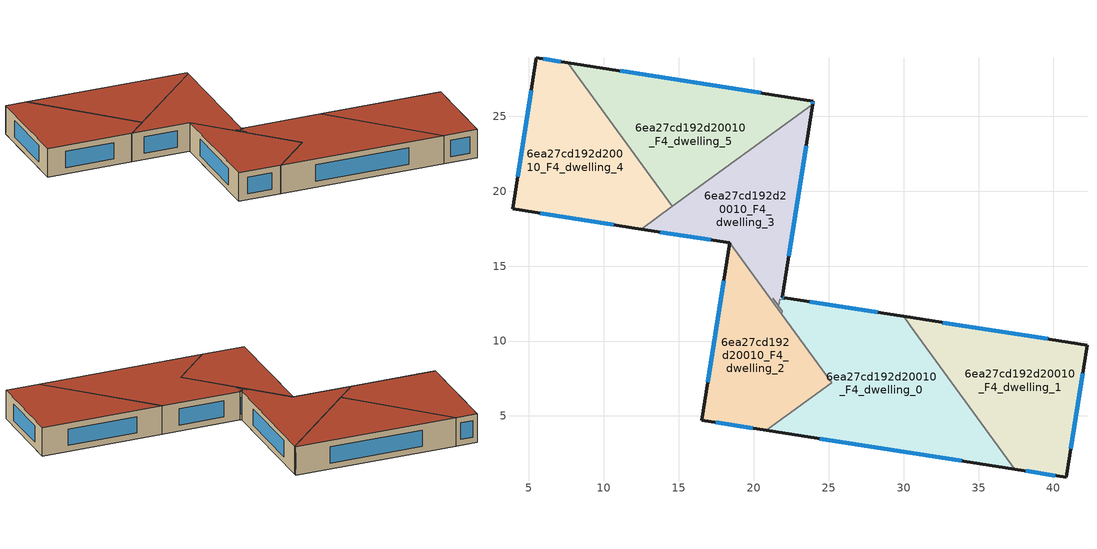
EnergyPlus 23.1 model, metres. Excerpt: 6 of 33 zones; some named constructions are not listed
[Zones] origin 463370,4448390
6ea27cd192d20010_F4_dwelling_0
 floor to 6ea27cd192d20010_F3_dwelling_0 (EU_floor_Construction): 29.99,11.65 37.43,1.45 20.85,4.04 25.21,7.22 21.87,11.8 21.91,12 21.28,12.86 21.66,12.35 21.72,12.79 22.02,12.74 22.05,12.89 z12
 wall outside (EU_wall_Construction): 29.99,11.65 22.05,12.89 / 20.85,4.04 37.43,1.45 z12:15
 wall to 6ea27cd192d20010_F4_dwelling_3 (EU_wall_Construction): 22.05,12.89 22.02,12.74 21.72,12.79 21.66,12.35 21.28,12.86 21.91,12 21.87,11.8 z12:15
 wall to 6ea27cd192d20010_F4_dwelling_2 (EU_wall_Construction): 21.87,11.8 25.21,7.22 20.85,4.04 z12:15
 wall to 6ea27cd192d20010_F4_dwelling_1 (EU_wall_Construction): 30.44,11.04 30,11.65 / 37.43,1.45 30.45,11.03 z12:15
 window (EU_Window_Construction): 28.29,11.92 23.75,12.63 / 24.4,3.49 33.88,2 z12.64:14.36
 roof outside (EU_roof_Construction): 37.43,1.45 30,11.65 22.05,12.89 22.02,12.74 21.72,12.79 21.66,12.35 21.28,12.86 21.91,12 21.87,11.8 25.21,7.22 20.85,4.04 z15
6ea27cd192d20010_F4_dwelling_1
 floor to 6ea27cd192d20010_F3_dwelling_1 (EU_floor_Construction): 42.24,9.73 40.84,0.91 37.43,1.45 30,11.65 z12
 wall outside (EU_wall_Construction): 37.43,1.45 40.84,0.91 42.24,9.73 30,11.65 z12:15
 window (EU_Window_Construction): 39.62,10.14 32.62,11.24 / 41.14,2.8 41.94,7.84 / 38.16,1.33 40.11,1.03 z12.64:14.36
 roof outside (EU_roof_Construction): 40.84,0.91 42.24,9.73 30,11.65 37.43,1.45 z15
6ea27cd192d20010_F4_dwelling_2
 floor to 6ea27cd192d20010_F3_dwelling_2 (EU_floor_Construction): 18.41,16.55 25.21,7.22 20.85,4.04 16.54,4.72 z12
 wall outside (EU_wall_Construction): 18.41,16.55 16.54,4.72 20.85,4.04 z12:15
 wall to 6ea27cd192d20010_F4_dwelling_3 (EU_wall_Construction): 21.87,11.8 18.41,16.55 z12:15
 window (EU_Window_Construction): 17.46,4.57 19.92,4.19 / 18.01,14.02 16.94,7.25 z12.64:14.36
 roof outside (EU_roof_Construction): 25.21,7.22 18.41,16.55 16.54,4.72 20.85,4.04 z15
6ea27cd192d20010_F4_dwelling_3
 floor to 6ea27cd192d20010_F3_dwelling_3 (EU_floor_Construction): 23.93,25.79 21.9,12.92 22.05,12.89 22.02,12.74 21.72,12.79 21.66,12.35 21.28,12.86 21.91,12 21.87,11.8 18.41,16.55 12.51,17.47 z12
 wall outside (EU_wall_Construction): 12.51,17.47 18.41,16.55 / 22.05,12.89 21.9,12.92 23.93,25.79 z12:15
 wall to 6ea27cd192d20010_F4_dwelling_5 (EU_wall_Construction): 23.93,25.79 14.58,18.98 z12:15
 wall to 6ea27cd192d20010_F4_dwelling_4 (EU_wall_Construction): 14.58,18.98 12.51,17.47 z12:15
 window (EU_Window_Construction): 13.77,17.28 17.14,16.75 / 22.33,15.67 23.49,23.03 / 22.01,12.9 21.93,12.91 z12.64:14.36
 roof outside (EU_roof_Construction): 21.91,12 21.28,12.86 21.66,12.35 21.72,12.79 22.02,12.74 22.05,12.89 21.9,12.92 23.93,25.79 12.51,17.47 18.41,16.55 21.87,11.8 z15
6ea27cd192d20010_F4_dwelling_4
 floor to 6ea27cd192d20010_F3_dwelling_4 (EU_floor_Construction): 7.59,28.57 14.58,18.98 12.51,17.47 3.9,18.82 5.49,28.9 z12
 wall outside (EU_wall_Construction): 7.59,28.57 5.49,28.9 3.9,18.82 12.51,17.47 z12:15
 wall to 6ea27cd192d20010_F4_dwelling_5 (EU_wall_Construction): 14.58,18.98 7.59,28.57 z12:15
 window (EU_Window_Construction): 7.14,28.64 5.94,28.83 / 5.75,18.53 10.67,17.76 / 5.15,26.74 4.24,20.98 z12.64:14.36
 roof outside (EU_roof_Construction): 14.58,18.98 7.59,28.57 5.49,28.9 3.9,18.82 12.51,17.47 z15
6ea27cd192d20010_F4_dwelling_5
 floor to 6ea27cd192d20010_F3_dwelling_5 (EU_floor_Construction): 23.96,26 23.93,25.79 14.58,18.98 7.59,28.57 z12
 wall outside (EU_wall_Construction): 23.93,25.79 23.96,26 7.59,28.57 z12:15
 window (EU_Window_Construction): 23.94,25.84 23.95,25.96 / 20.45,26.55 11.09,28.02 z12.64:14.36
 roof outside (EU_roof_Construction): 23.93,25.79 23.96,26 7.59,28.57 14.58,18.98 z15
[SCHEDULE:CONSTANT]
Name | Hourly Value
EU_AlwaysOn | 1
EU_CoolingOff | 0
[SCHEDULE:FILE] Column Number=1; Rows to Skip at Top=0; Number of Hours of Data=8760; Column Separator=Comma; Interpolate to Timestep=No; Minutes per Item=60; Adjust Schedule for Daylight Savings=Yes
Name | File
EU_Step8_GainSchedule_6ea27cd192d20010_F3_dwelling_4_f000 | ../../schedules/6ea27cd192d20010/6ea27cd192d20010_F3_dwelling_4_f000_gain.csv
EU_Step8_GainSchedule_6ea27cd192d20010_F3_dwelling_5_f000 | ../../schedules/6ea27cd192d20010/6ea27cd192d20010_F3_dwelling_5_f000_gain.csv
EU_Step8_GainSchedule_6ea27cd192d20010_F4_dwelling_0_f000 | ../../schedules/6ea27cd192d20010/6ea27cd192d20010_F4_dwelling_0_f000_gain.csv
EU_Step8_GainSchedule_6ea27cd192d20010_F4_dwelling_1_f000 | ../../schedules/6ea27cd192d20010/6ea27cd192d20010_F4_dwelling_1_f000_gain.csv
EU_Step8_GainSchedule_6ea27cd192d20010_F4_dwelling_2_f000 | ../../schedules/6ea27cd192d20010/6ea27cd192d20010_F4_dwelling_2_f000_gain.csv
EU_Step8_GainSchedule_6ea27cd192d20010_F4_dwelling_3_f000 | ../../schedules/6ea27cd192d20010/6ea27cd192d20010_F4_dwelling_3_f000_gain.csv
EU_Step8_GainSchedule_6ea27cd192d20010_F4_dwelling_4_f000 | ../../schedules/6ea27cd192d20010/6ea27cd192d20010_F4_dwelling_4_f000_gain.csv
EU_Step8_GainSchedule_6ea27cd192d20010_F4_dwelling_5_f000 | ../../schedules/6ea27cd192d20010/6ea27cd192d20010_F4_dwelling_5_f000_gain.csv
